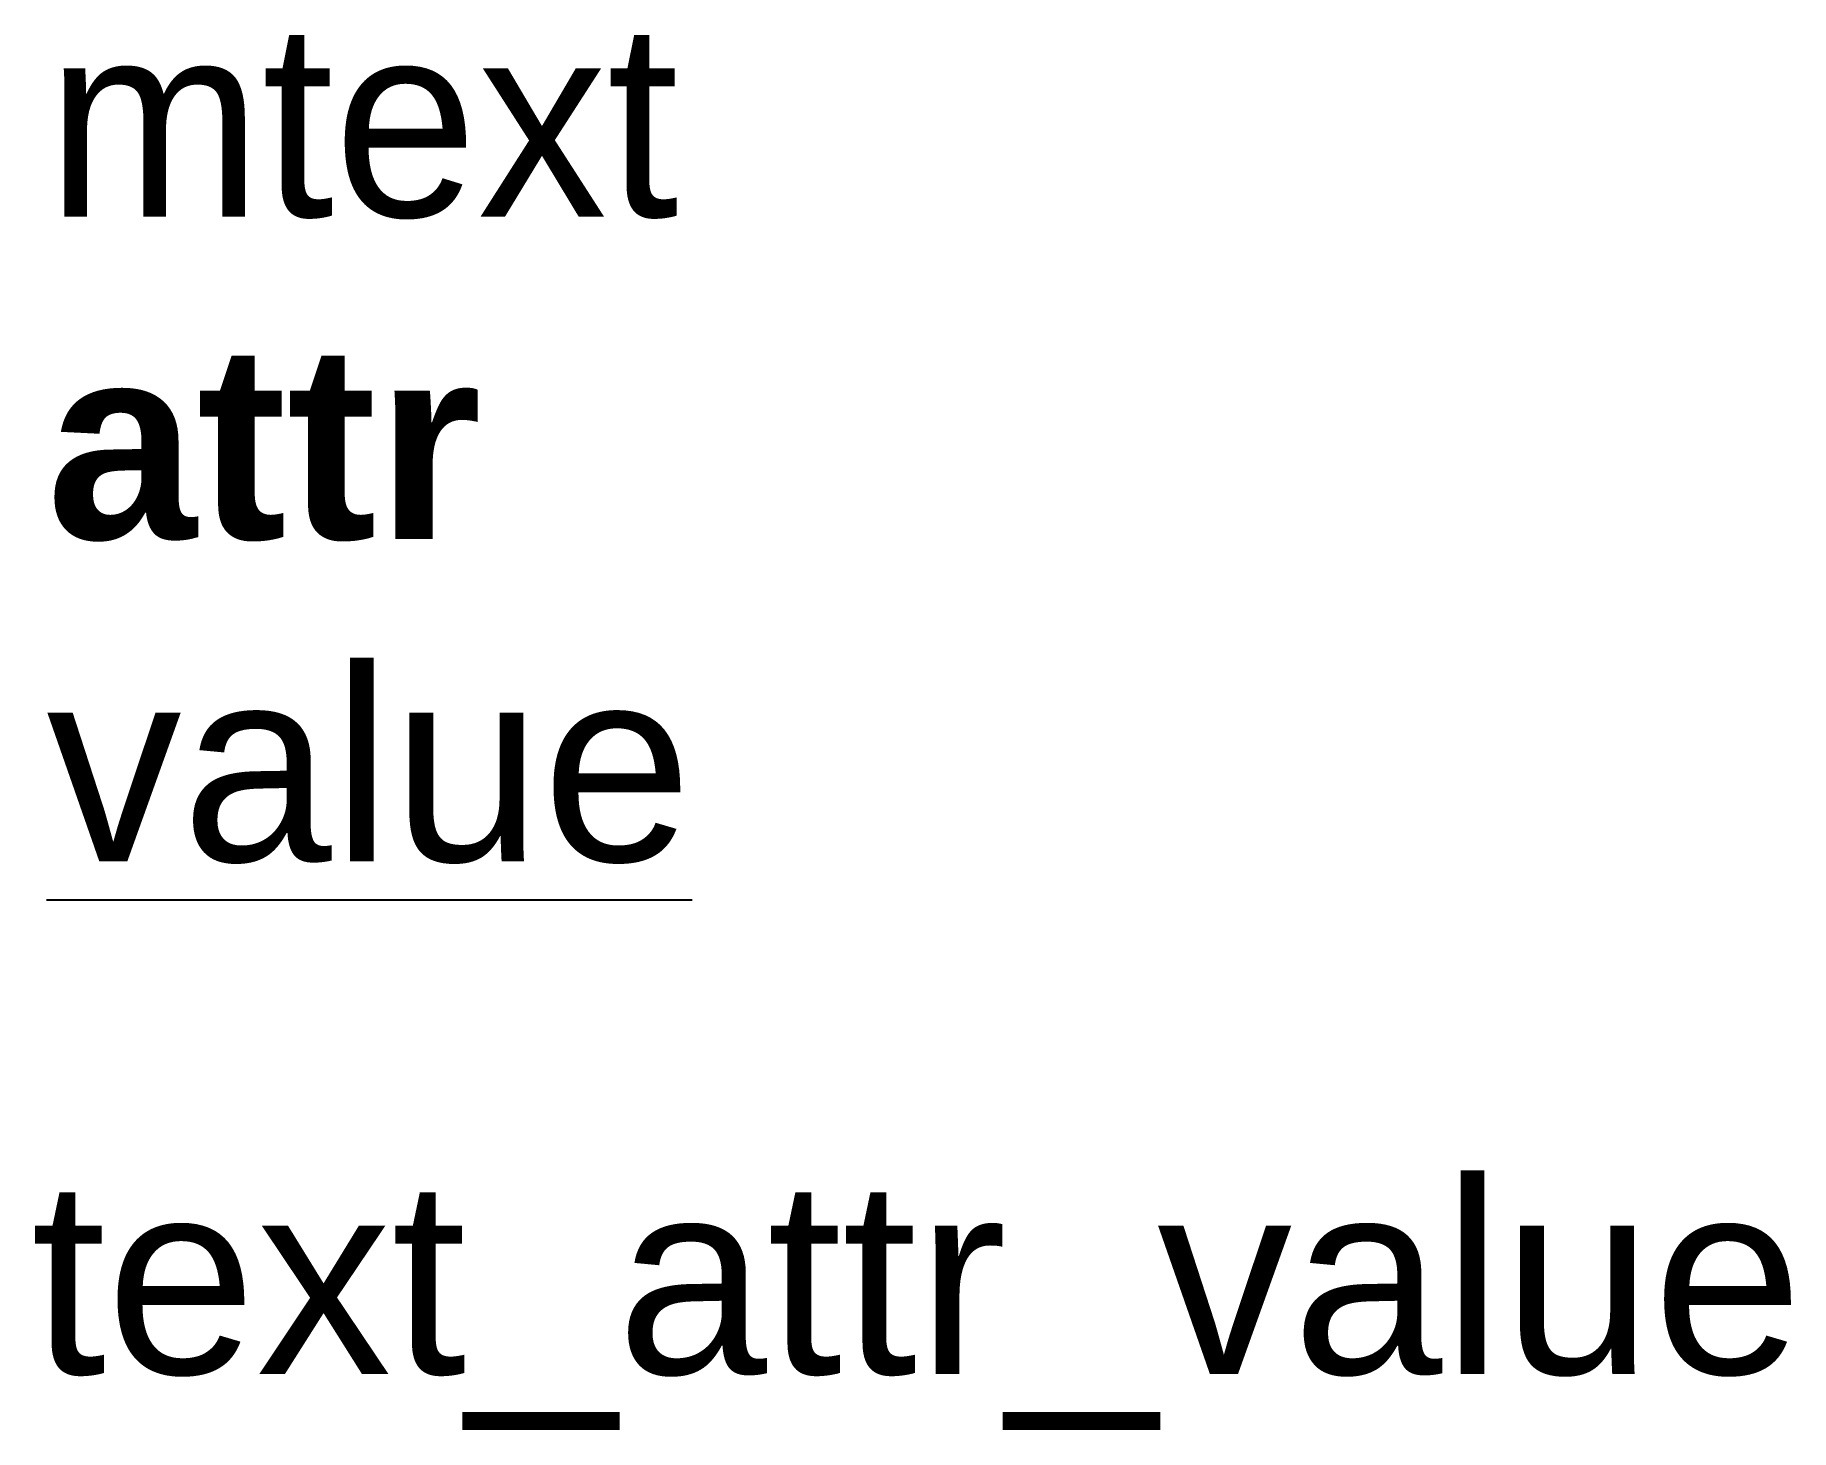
# Model space of a CAD drawing. Header units: millimetres. Extents: x 20.4 to 43.1, y 22 to 40.
import ezdxf
from ezdxf.enums import TextEntityAlignment as Align

# ---------------------------------------------------------------- set-up
doc = ezdxf.new("R2018")
doc.units = ezdxf.units.MM
doc.styles.get("Standard").update_dxf_attribs({"font": 'arial.ttf'})

# ---------------------------------------------------------------- blocks, each defined once
blk = doc.blocks.new('zw$3FFF')
at = {"lineweight": 30, "flags": 104}
blk.add_attdef('MTEXT_ATTR', text='', height=2.5, dxfattribs=at).set_placement((0.2, 18.16), align=Align.TOP_LEFT)
blk.add_attdef('TEXT_ATTR', (0, 0.694), '', height=2.5)

msp = doc.modelspace()

# ---------------------------------------------------------------- block references
ref = msp.add_blockref('zw$3FFF', (20.383, 21.998))
ref.add_attrib('TEXT_ATTR', 'text_attr_value', (20.383, 22.692), dxfattribs={"height": 2.5})
lines = msp.add_mtext('{\\C1;mtext\\P\\fArial|b1|i0|c238|p34;\\C256;attr\\P\\fArial|b0|i0|c238|p34;\\Lvalue}', dxfattribs={"insert": (20.583, 40.158), "char_height": 2.5, "attachment_point": 1})
ref.add_attrib('MTEXT_ATTR', '', (20.583, 40.158), dxfattribs={"flags": 104}).embed_mtext(lines)

doc.saveas('drawing.dxf')
